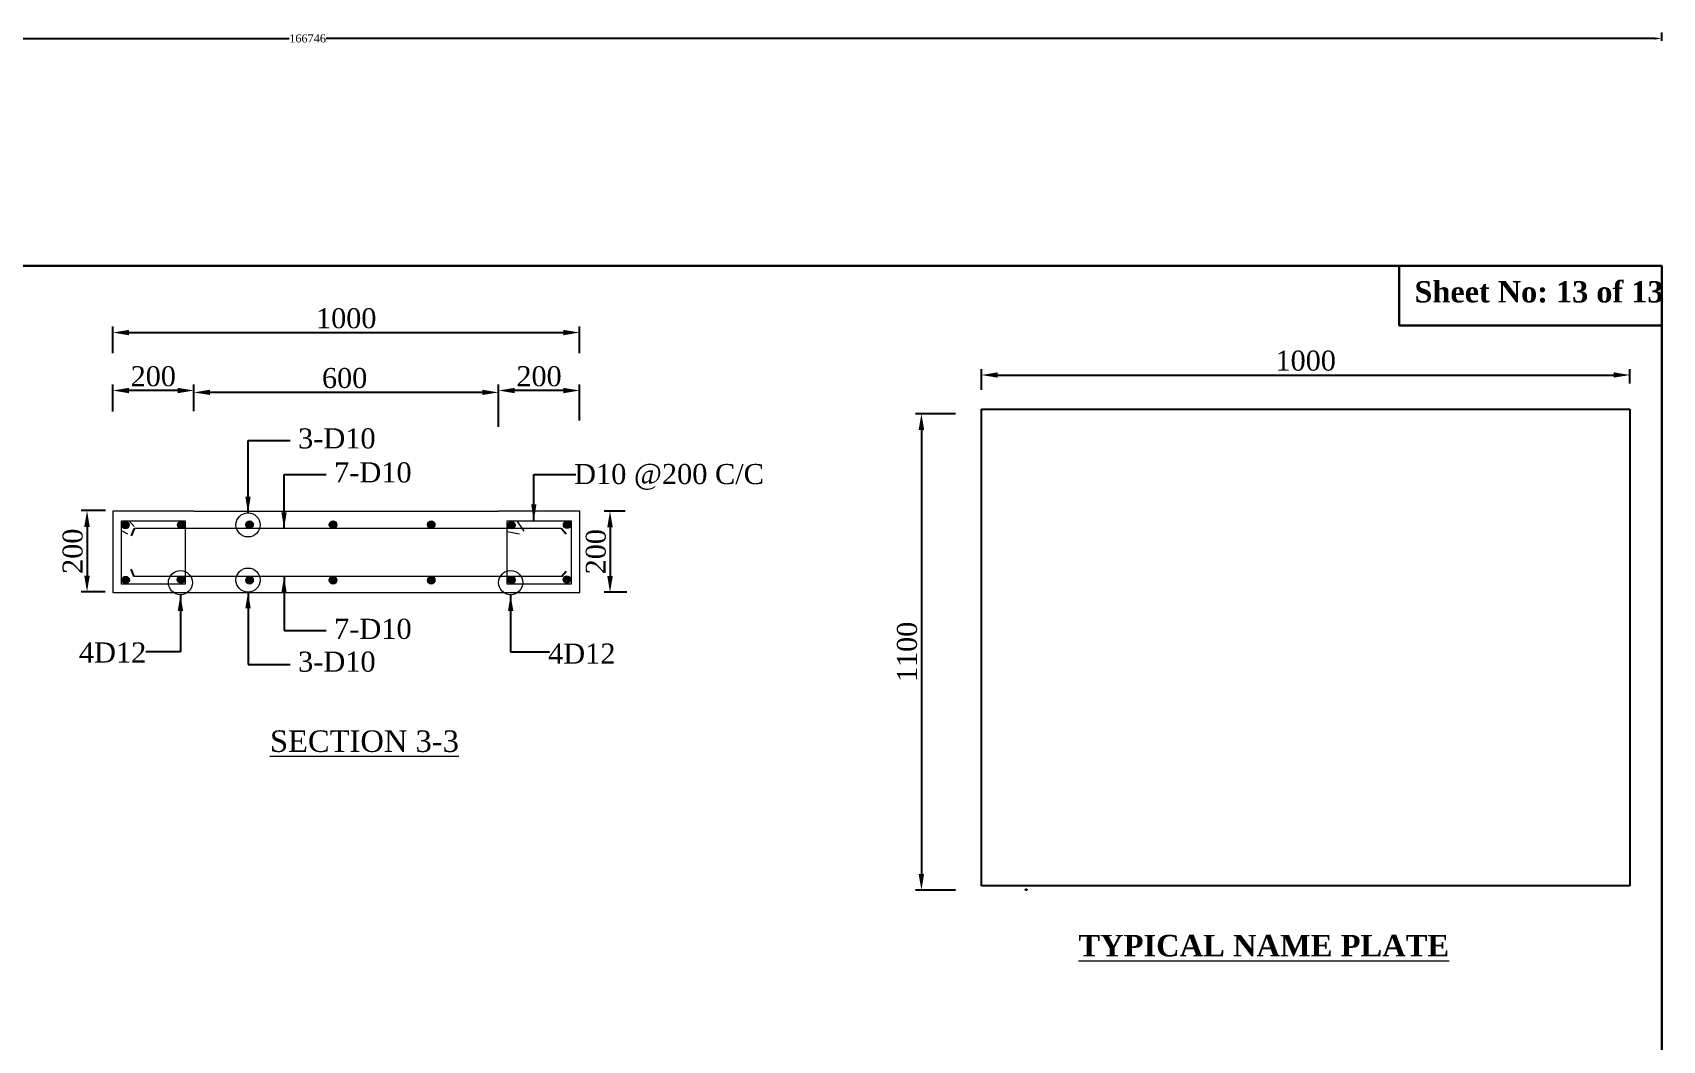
# Model space of a CAD drawing. Header units: metres. Extents: x -1354 to 3686, y -9962 to -7697.
# Drawn here: x 1720.9 to 1821.2, y -8981.1 to -8919.1 of the extents above; entities that cross this region are included whole.
import ezdxf

# ---------------------------------------------------------------- set-up
doc = ezdxf.new("R2010")
doc.units = ezdxf.units.M
doc.layers.add('Blocks', color=11, linetype='Continuous', lineweight=9)
doc.layers.add('LINE', color=7, linetype='Continuous')
doc.styles.get("Standard").update_dxf_attribs({"font": 'times.ttf'})
doc.dimstyles.get("Standard").update_dxf_attribs({"dimtxt": 0.5, "dimasz": 0.4075, "dimexe": 0.364, "dimexo": 0.219, "dimgap": 0.09, "dimtad": 0, "dimdec": 0, "dimlfac": 1000, "dimzin": 0, "dimdsep": 46, "dimtxsty": 'Standard', "dimcen": 0.09, "dimadec": 0, "dimazin": 0, "dimtfac": 1, "dimtdec": 0, "dimtofl": 0, "dimtmove": 0, "dimatfit": 3, "dimfxl": 1, "dimtolj": 1, "dimtzin": 0, "dimarcsym": 0})
picture_1 = doc.add_image_def('image3.png', size_in_pixel=(359, 227))
picture_2 = doc.add_image_def('image4.png', size_in_pixel=(340, 250))

# ---------------------------------------------------------------- blocks, each defined once
blk = doc.blocks.new('*D382')
at = {"layer": 'Blocks', "color": 0, "linetype": 'ByBlock', "lineweight": -2, "ltscale": 0.5}
for p, q in [((1725.8, -8942.41), (1725.8, -8940.76)), ((1729.8, -8941.12), (1726.8, -8941.12)), ((1730.8, -8942.4), (1730.8, -8940.76))]:
    blk.add_line(p, q, dxfattribs=at)
at = {"layer": 'Blocks', "color": 0, "linetype": 'ByBlock', "lineweight": -3, "ltscale": 0.5}
for points in [[(1726.8, -8940.96), (1726.8, -8941.29), (1725.8, -8941.12)], [(1729.8, -8940.96), (1729.8, -8941.29), (1730.8, -8941.12)]]:
    blk.add_solid(points, dxfattribs=at)
at = {"layer": 'Defpoints', "color": 0, "linetype": 'ByBlock', "lineweight": -3, "ltscale": 0.5}
for p in [(1725.8, -8941.12), (1725.8, -8942.63), (1730.8, -8942.61)]:
    blk.add_point(p, dxfattribs=at)
at = {"layer": 'Blocks', "color": 0, "linetype": 'ByBlock', "lineweight": 13, "ltscale": 0.5, "insert": (1728.3, -8940.25), "char_height": 1.23, "attachment_point": 5}
blk.add_mtext('\\A1;{\\fTimes New Roman|b0|i0|c0|p18;200}', dxfattribs=at)
blk = doc.blocks.new('*D383')
at = {"layer": 'Blocks', "color": 0, "linetype": 'ByBlock', "lineweight": -2, "ltscale": 0.5}
for p, q in [((1725.36, -8948.52), (1723.86, -8948.52)), ((1724.22, -8949.52), (1724.22, -8952.52)), ((1725.34, -8953.52), (1723.86, -8953.52))]:
    blk.add_line(p, q, dxfattribs=at)
at = {"layer": 'Blocks', "color": 0, "linetype": 'ByBlock', "lineweight": -3, "ltscale": 0.5}
for points in [[(1724.05, -8949.52), (1724.39, -8949.52), (1724.22, -8948.52)], [(1724.05, -8952.52), (1724.39, -8952.52), (1724.22, -8953.52)]]:
    blk.add_solid(points, dxfattribs=at)
at = {"layer": 'Defpoints', "color": 0, "linetype": 'ByBlock', "lineweight": -3, "ltscale": 0.5}
for p in [(1725.58, -8948.52), (1724.22, -8953.52), (1725.56, -8953.52)]:
    blk.add_point(p, dxfattribs=at)
at = {"layer": 'Blocks', "color": 0, "linetype": 'ByBlock', "lineweight": 13, "ltscale": 0.5, "insert": (1723.34, -8951.02), "char_height": 1.23, "attachment_point": 5, "rotation": 90}
blk.add_mtext('\\A1;{\\fTimes New Roman|b0|i0|c0|p18;200}', dxfattribs=at)
blk = doc.blocks.new('*D384')
at = {"layer": 'Blocks', "color": 0, "linetype": 'ByBlock', "lineweight": -2, "ltscale": 0.5}
for p, q in [((1749.55, -8943.35), (1749.55, -8940.76)), ((1753.55, -8941.12), (1750.55, -8941.12)), ((1754.55, -8942.97), (1754.55, -8940.76))]:
    blk.add_line(p, q, dxfattribs=at)
at = {"layer": 'Blocks', "color": 0, "linetype": 'ByBlock', "lineweight": -3, "ltscale": 0.5}
for points in [[(1750.55, -8940.96), (1750.55, -8941.29), (1749.55, -8941.12)], [(1753.55, -8940.96), (1753.55, -8941.29), (1754.55, -8941.12)]]:
    blk.add_solid(points, dxfattribs=at)
at = {"layer": 'Defpoints', "color": 0, "linetype": 'ByBlock', "lineweight": -3, "ltscale": 0.5}
for p in [(1749.55, -8941.12), (1754.55, -8943.19), (1749.55, -8943.57)]:
    blk.add_point(p, dxfattribs=at)
at = {"layer": 'Blocks', "color": 0, "linetype": 'ByBlock', "lineweight": 13, "ltscale": 0.5, "insert": (1752.05, -8940.25), "char_height": 1.23, "attachment_point": 5}
blk.add_mtext('\\A1;{\\fTimes New Roman|b0|i0|c0|p18;200}', dxfattribs=at)
blk = doc.blocks.new('*D385')
at = {"layer": 'Blocks', "color": 0, "linetype": 'ByBlock', "lineweight": -2, "ltscale": 0.5}
for p, q in [((1757.35, -8948.55), (1756.06, -8948.55)), ((1756.42, -8949.55), (1756.42, -8952.55)), ((1757.46, -8953.55), (1756.06, -8953.55))]:
    blk.add_line(p, q, dxfattribs=at)
at = {"layer": 'Blocks', "color": 0, "linetype": 'ByBlock', "lineweight": -3, "ltscale": 0.5}
for points in [[(1756.25, -8949.55), (1756.59, -8949.55), (1756.42, -8948.55)], [(1756.25, -8952.55), (1756.59, -8952.55), (1756.42, -8953.55)]]:
    blk.add_solid(points, dxfattribs=at)
at = {"layer": 'Defpoints', "color": 0, "linetype": 'ByBlock', "lineweight": -3, "ltscale": 0.5}
for p in [(1757.57, -8948.55), (1756.42, -8953.55), (1757.68, -8953.55)]:
    blk.add_point(p, dxfattribs=at)
at = {"layer": 'Blocks', "color": 0, "linetype": 'ByBlock', "lineweight": 13, "ltscale": 0.5, "insert": (1755.55, -8951.05), "char_height": 1.23, "attachment_point": 5, "rotation": 90}
blk.add_mtext('\\A1;{\\fTimes New Roman|b0|i0|c0|p18;200}', dxfattribs=at)
blk = doc.blocks.new('*D386')
at = {"layer": 'Blocks', "color": 0, "linetype": 'ByBlock', "lineweight": -2, "ltscale": 0.5}
for p, q in [((1730.8, -8942.4), (1730.8, -8940.87)), ((1748.55, -8941.24), (1731.8, -8941.24)), ((1749.55, -8943.14), (1749.55, -8940.87))]:
    blk.add_line(p, q, dxfattribs=at)
at = {"layer": 'Blocks', "color": 0, "linetype": 'ByBlock', "lineweight": -3, "ltscale": 0.5}
for points in [[(1731.8, -8941.07), (1731.8, -8941.4), (1730.8, -8941.24)], [(1748.55, -8941.07), (1748.55, -8941.4), (1749.55, -8941.24)]]:
    blk.add_solid(points, dxfattribs=at)
at = {"layer": 'Defpoints', "color": 0, "linetype": 'ByBlock', "lineweight": -3, "ltscale": 0.5}
for p in [(1730.8, -8941.24), (1730.8, -8942.61), (1749.55, -8943.35)]:
    blk.add_point(p, dxfattribs=at)
at = {"layer": 'Blocks', "color": 0, "linetype": 'ByBlock', "lineweight": 13, "ltscale": 0.5, "insert": (1740.08, -8940.36), "char_height": 1.23, "attachment_point": 5}
blk.add_mtext('\\A1;600', dxfattribs=at)
blk = doc.blocks.new('*D387')
at = {"layer": 'Blocks', "color": 0, "linetype": 'ByBlock', "lineweight": -2, "ltscale": 0.5}
for p, q in [((1777.68, -8942.55), (1775.23, -8942.55)), ((1775.59, -8943.55), (1775.59, -8970.89)), ((1777.68, -8971.89), (1775.23, -8971.89))]:
    blk.add_line(p, q, dxfattribs=at)
at = {"layer": 'Blocks', "color": 0, "linetype": 'ByBlock', "lineweight": -3, "ltscale": 0.5}
for points in [[(1775.42, -8943.55), (1775.76, -8943.55), (1775.59, -8942.55)], [(1775.42, -8970.89), (1775.76, -8970.89), (1775.59, -8971.89)]]:
    blk.add_solid(points, dxfattribs=at)
at = {"layer": 'Defpoints', "color": 0, "linetype": 'ByBlock', "lineweight": -3, "ltscale": 0.5}
for p in [(1777.9, -8942.55), (1775.59, -8971.89), (1777.9, -8971.89)]:
    blk.add_point(p, dxfattribs=at)
at = {"layer": 'Blocks', "color": 0, "linetype": 'ByBlock', "lineweight": 13, "ltscale": 0.5, "insert": (1774.71, -8957.22), "char_height": 1.23, "attachment_point": 5, "rotation": 90}
blk.add_mtext('\\A1;1100', dxfattribs=at)
blk = doc.blocks.new('*D396')
at = {"color": 0, "lineweight": -2, "ltscale": 0.5}
for p, q in [((1654.43, -8919.59), (1654.43, -8919.08)), ((1821.17, -8919.59), (1821.17, -8919.08)), ((1654.83, -8919.44), (1736.66, -8919.44)), ((1820.76, -8919.44), (1738.94, -8919.44))]:
    blk.add_line(p, q, dxfattribs=at)
at = {"color": 0, "linetype": 'Continuous', "lineweight": -3, "ltscale": 0.5}
for points in [[(1654.83, -8919.38), (1654.83, -8919.51), (1654.43, -8919.44)], [(1820.76, -8919.38), (1820.76, -8919.51), (1821.17, -8919.44)]]:
    blk.add_solid(points, dxfattribs=at)
at = {"layer": 'Defpoints', "color": 0, "linetype": 'Continuous', "lineweight": -3, "ltscale": 0.5}
for p in [(1821.17, -8919.44), (1654.43, -8933.45), (1821.17, -8933.45)]:
    blk.add_point(p, dxfattribs=at)
at = {"color": 0, "linetype": 'Continuous', "lineweight": -3, "ltscale": 0.5, "insert": (1737.8, -8919.44), "char_height": 0.5, "attachment_point": 5}
blk.add_mtext('\\A1;166746', dxfattribs=at)
blk = doc.blocks.new('*D243')
at = {"layer": 'Blocks', "color": 0, "linetype": 'ByBlock', "lineweight": -2, "ltscale": 0.5}
for p, q in [((1725.8, -8938.83), (1725.8, -8937.19)), ((1754.55, -8938.83), (1754.55, -8937.19)), ((1726.8, -8937.55), (1753.55, -8937.55))]:
    blk.add_line(p, q, dxfattribs=at)
at = {"layer": 'Blocks', "color": 0, "linetype": 'ByBlock', "lineweight": -3, "ltscale": 0.5}
for points in [[(1726.8, -8937.39), (1726.8, -8937.72), (1725.8, -8937.55)], [(1753.55, -8937.39), (1753.55, -8937.72), (1754.55, -8937.55)]]:
    blk.add_solid(points, dxfattribs=at)
at = {"layer": 'Defpoints', "color": 0, "linetype": 'ByBlock', "lineweight": -3, "ltscale": 0.5}
for p in [(1754.55, -8937.55), (1725.8, -8939.05), (1754.55, -8939.05)]:
    blk.add_point(p, dxfattribs=at)
at = {"layer": 'Blocks', "color": 0, "linetype": 'ByBlock', "lineweight": 13, "ltscale": 0.5, "insert": (1740.18, -8936.68), "char_height": 1.23, "attachment_point": 5}
blk.add_mtext('\\A1;1000', dxfattribs=at)
blk = doc.blocks.new('*D255')
at = {"layer": 'Blocks', "color": 0, "linetype": 'ByBlock', "lineweight": -2, "ltscale": 0.5}
for p, q in [((1725.8, -8942.41), (1725.8, -8940.76)), ((1729.8, -8941.12), (1726.8, -8941.12)), ((1730.8, -8942.4), (1730.8, -8940.76))]:
    blk.add_line(p, q, dxfattribs=at)
at = {"layer": 'Blocks', "color": 0, "linetype": 'ByBlock', "lineweight": -3, "ltscale": 0.5}
for points in [[(1726.8, -8940.96), (1726.8, -8941.29), (1725.8, -8941.12)], [(1729.8, -8940.96), (1729.8, -8941.29), (1730.8, -8941.12)]]:
    blk.add_solid(points, dxfattribs=at)
at = {"layer": 'Defpoints', "color": 0, "linetype": 'ByBlock', "lineweight": -3, "ltscale": 0.5}
for p in [(1725.8, -8941.12), (1725.8, -8942.63), (1730.8, -8942.61)]:
    blk.add_point(p, dxfattribs=at)
at = {"layer": 'Blocks', "color": 0, "linetype": 'ByBlock', "lineweight": 13, "ltscale": 0.5, "insert": (1728.3, -8940.25), "char_height": 1.23, "attachment_point": 5}
blk.add_mtext('\\A1;{\\fTimes New Roman|b0|i0|c0|p18;200}', dxfattribs=at)
blk = doc.blocks.new('*D256')
at = {"layer": 'Blocks', "color": 0, "linetype": 'ByBlock', "lineweight": -2, "ltscale": 0.5}
for p, q in [((1725.36, -8948.52), (1723.86, -8948.52)), ((1724.22, -8949.52), (1724.22, -8952.52)), ((1725.34, -8953.52), (1723.86, -8953.52))]:
    blk.add_line(p, q, dxfattribs=at)
at = {"layer": 'Blocks', "color": 0, "linetype": 'ByBlock', "lineweight": -3, "ltscale": 0.5}
for points in [[(1724.05, -8949.52), (1724.39, -8949.52), (1724.22, -8948.52)], [(1724.05, -8952.52), (1724.39, -8952.52), (1724.22, -8953.52)]]:
    blk.add_solid(points, dxfattribs=at)
at = {"layer": 'Defpoints', "color": 0, "linetype": 'ByBlock', "lineweight": -3, "ltscale": 0.5}
for p in [(1725.58, -8948.52), (1724.22, -8953.52), (1725.56, -8953.52)]:
    blk.add_point(p, dxfattribs=at)
at = {"layer": 'Blocks', "color": 0, "linetype": 'ByBlock', "lineweight": 13, "ltscale": 0.5, "insert": (1723.34, -8951.02), "char_height": 1.23, "attachment_point": 5, "rotation": 90}
blk.add_mtext('\\A1;{\\fTimes New Roman|b0|i0|c0|p18;200}', dxfattribs=at)
blk = doc.blocks.new('*D257')
at = {"layer": 'Blocks', "color": 0, "linetype": 'ByBlock', "lineweight": -2, "ltscale": 0.5}
for p, q in [((1749.55, -8943.35), (1749.55, -8940.76)), ((1753.55, -8941.12), (1750.55, -8941.12)), ((1754.55, -8942.97), (1754.55, -8940.76))]:
    blk.add_line(p, q, dxfattribs=at)
at = {"layer": 'Blocks', "color": 0, "linetype": 'ByBlock', "lineweight": -3, "ltscale": 0.5}
for points in [[(1750.55, -8940.96), (1750.55, -8941.29), (1749.55, -8941.12)], [(1753.55, -8940.96), (1753.55, -8941.29), (1754.55, -8941.12)]]:
    blk.add_solid(points, dxfattribs=at)
at = {"layer": 'Defpoints', "color": 0, "linetype": 'ByBlock', "lineweight": -3, "ltscale": 0.5}
for p in [(1749.55, -8941.12), (1754.55, -8943.19), (1749.55, -8943.57)]:
    blk.add_point(p, dxfattribs=at)
at = {"layer": 'Blocks', "color": 0, "linetype": 'ByBlock', "lineweight": 13, "ltscale": 0.5, "insert": (1752.05, -8940.25), "char_height": 1.23, "attachment_point": 5}
blk.add_mtext('\\A1;{\\fTimes New Roman|b0|i0|c0|p18;200}', dxfattribs=at)
blk = doc.blocks.new('*D258')
at = {"layer": 'Blocks', "color": 0, "linetype": 'ByBlock', "lineweight": -2, "ltscale": 0.5}
for p, q in [((1757.35, -8948.55), (1756.06, -8948.55)), ((1756.42, -8949.55), (1756.42, -8952.55)), ((1757.46, -8953.55), (1756.06, -8953.55))]:
    blk.add_line(p, q, dxfattribs=at)
at = {"layer": 'Blocks', "color": 0, "linetype": 'ByBlock', "lineweight": -3, "ltscale": 0.5}
for points in [[(1756.25, -8949.55), (1756.59, -8949.55), (1756.42, -8948.55)], [(1756.25, -8952.55), (1756.59, -8952.55), (1756.42, -8953.55)]]:
    blk.add_solid(points, dxfattribs=at)
at = {"layer": 'Defpoints', "color": 0, "linetype": 'ByBlock', "lineweight": -3, "ltscale": 0.5}
for p in [(1757.57, -8948.55), (1756.42, -8953.55), (1757.68, -8953.55)]:
    blk.add_point(p, dxfattribs=at)
at = {"layer": 'Blocks', "color": 0, "linetype": 'ByBlock', "lineweight": 13, "ltscale": 0.5, "insert": (1755.55, -8951.05), "char_height": 1.23, "attachment_point": 5, "rotation": 90}
blk.add_mtext('\\A1;{\\fTimes New Roman|b0|i0|c0|p18;200}', dxfattribs=at)
blk = doc.blocks.new('*D259')
at = {"layer": 'Blocks', "color": 0, "linetype": 'ByBlock', "lineweight": -2, "ltscale": 0.5}
for p, q in [((1730.8, -8942.4), (1730.8, -8940.87)), ((1748.55, -8941.24), (1731.8, -8941.24)), ((1749.55, -8943.14), (1749.55, -8940.87))]:
    blk.add_line(p, q, dxfattribs=at)
at = {"layer": 'Blocks', "color": 0, "linetype": 'ByBlock', "lineweight": -3, "ltscale": 0.5}
for points in [[(1731.8, -8941.07), (1731.8, -8941.4), (1730.8, -8941.24)], [(1748.55, -8941.07), (1748.55, -8941.4), (1749.55, -8941.24)]]:
    blk.add_solid(points, dxfattribs=at)
at = {"layer": 'Defpoints', "color": 0, "linetype": 'ByBlock', "lineweight": -3, "ltscale": 0.5}
for p in [(1730.8, -8941.24), (1730.8, -8942.61), (1749.55, -8943.35)]:
    blk.add_point(p, dxfattribs=at)
at = {"layer": 'Blocks', "color": 0, "linetype": 'ByBlock', "lineweight": 13, "ltscale": 0.5, "insert": (1740.08, -8940.36), "char_height": 1.23, "attachment_point": 5}
blk.add_mtext('\\A1;600', dxfattribs=at)
blk = doc.blocks.new('*D260')
at = {"layer": 'Blocks', "color": 0, "linetype": 'ByBlock', "lineweight": -2, "ltscale": 0.5}
for p, q in [((1777.68, -8942.55), (1775.23, -8942.55)), ((1775.59, -8943.55), (1775.59, -8970.89)), ((1777.68, -8971.89), (1775.23, -8971.89))]:
    blk.add_line(p, q, dxfattribs=at)
at = {"layer": 'Blocks', "color": 0, "linetype": 'ByBlock', "lineweight": -3, "ltscale": 0.5}
for points in [[(1775.42, -8943.55), (1775.76, -8943.55), (1775.59, -8942.55)], [(1775.42, -8970.89), (1775.76, -8970.89), (1775.59, -8971.89)]]:
    blk.add_solid(points, dxfattribs=at)
at = {"layer": 'Defpoints', "color": 0, "linetype": 'ByBlock', "lineweight": -3, "ltscale": 0.5}
for p in [(1777.9, -8942.55), (1775.59, -8971.89), (1777.9, -8971.89)]:
    blk.add_point(p, dxfattribs=at)
at = {"layer": 'Blocks', "color": 0, "linetype": 'ByBlock', "lineweight": 13, "ltscale": 0.5, "insert": (1774.71, -8957.22), "char_height": 1.23, "attachment_point": 5, "rotation": 90}
blk.add_mtext('\\A1;1100', dxfattribs=at)
blk = doc.blocks.new('*D265')
at = {"layer": 'Blocks', "color": 0, "linetype": 'ByBlock', "lineweight": -2, "ltscale": 0.5}
for p, q in [((1779.29, -8941.09), (1779.29, -8939.8)), ((1780.29, -8940.17), (1818.21, -8940.17)), ((1819.21, -8940.7), (1819.21, -8939.8))]:
    blk.add_line(p, q, dxfattribs=at)
at = {"layer": 'Blocks', "color": 0, "linetype": 'ByBlock', "lineweight": -3, "ltscale": 0.5}
for points in [[(1780.29, -8940), (1780.29, -8940.33), (1779.29, -8940.17)], [(1818.21, -8940), (1818.21, -8940.33), (1819.21, -8940.17)]]:
    blk.add_solid(points, dxfattribs=at)
at = {"layer": 'Defpoints', "color": 0, "linetype": 'ByBlock', "lineweight": -3, "ltscale": 0.5}
for p in [(1819.21, -8940.17), (1779.29, -8941.31), (1819.21, -8940.92)]:
    blk.add_point(p, dxfattribs=at)
at = {"layer": 'Blocks', "color": 0, "linetype": 'ByBlock', "lineweight": 13, "ltscale": 0.5, "insert": (1799.25, -8939.29), "char_height": 1.23, "attachment_point": 5}
blk.add_mtext('\\A1;1000', dxfattribs=at)
blk = doc.blocks.new('*D270')
at = {"color": 0, "lineweight": -2, "ltscale": 0.5}
for p, q in [((1654.43, -8919.59), (1654.43, -8919.08)), ((1821.17, -8919.59), (1821.17, -8919.08)), ((1654.83, -8919.44), (1736.66, -8919.44)), ((1820.76, -8919.44), (1738.94, -8919.44))]:
    blk.add_line(p, q, dxfattribs=at)
at = {"color": 0, "linetype": 'Continuous', "lineweight": -3, "ltscale": 0.5}
for points in [[(1654.83, -8919.38), (1654.83, -8919.51), (1654.43, -8919.44)], [(1820.76, -8919.38), (1820.76, -8919.51), (1821.17, -8919.44)]]:
    blk.add_solid(points, dxfattribs=at)
at = {"layer": 'Defpoints', "color": 0, "linetype": 'Continuous', "lineweight": -3, "ltscale": 0.5}
for p in [(1821.17, -8919.44), (1654.43, -8933.45), (1821.17, -8933.45)]:
    blk.add_point(p, dxfattribs=at)
at = {"color": 0, "linetype": 'Continuous', "lineweight": -3, "ltscale": 0.5, "insert": (1737.8, -8919.44), "char_height": 0.5, "attachment_point": 5}
blk.add_mtext('\\A1;166746', dxfattribs=at)
blk = doc.blocks.new('*D370')
at = {"layer": 'Blocks', "color": 0, "linetype": 'ByBlock', "lineweight": -2, "ltscale": 0.5}
for p, q in [((1725.8, -8938.83), (1725.8, -8937.19)), ((1754.55, -8938.83), (1754.55, -8937.19)), ((1726.8, -8937.55), (1753.55, -8937.55))]:
    blk.add_line(p, q, dxfattribs=at)
at = {"layer": 'Blocks', "color": 0, "linetype": 'ByBlock', "lineweight": -3, "ltscale": 0.5}
for points in [[(1726.8, -8937.39), (1726.8, -8937.72), (1725.8, -8937.55)], [(1753.55, -8937.39), (1753.55, -8937.72), (1754.55, -8937.55)]]:
    blk.add_solid(points, dxfattribs=at)
at = {"layer": 'Defpoints', "color": 0, "linetype": 'ByBlock', "lineweight": -3, "ltscale": 0.5}
for p in [(1754.55, -8937.55), (1725.8, -8939.05), (1754.55, -8939.05)]:
    blk.add_point(p, dxfattribs=at)
at = {"layer": 'Blocks', "color": 0, "linetype": 'ByBlock', "lineweight": 13, "ltscale": 0.5, "insert": (1740.18, -8936.68), "char_height": 1.23, "attachment_point": 5}
blk.add_mtext('\\A1;1000', dxfattribs=at)

msp = doc.modelspace()

# ---------------------------------------------------------------- hatches: boundary and pattern name
at = {"layer": 'Blocks', "linetype": 'ByBlock', "lineweight": 13, "ltscale": 0.5}
for points in [[(1726.36278, -8949.41116, 1.0000007715), (1726.821992, -8949.41116, 1)], [(1726.36278, -8949.41116, 1.0000007715), (1726.821992, -8949.41116, 1)], [(1729.795572, -8949.387291, 1.0000007715), (1730.254784, -8949.387291, 1)], [(1729.795572, -8949.387291, 1.0000007715), (1730.254784, -8949.387291, 1)], [(1734.000286, -8949.384509, 1.0000007715), (1734.459498, -8949.384509, 1)], [(1734.000286, -8949.384509, 1.0000007715), (1734.459498, -8949.384509, 1)], [(1739.137891, -8949.384509, 1.0000007715), (1739.597104, -8949.384509, 1)], [(1739.137891, -8949.384509, 1.0000007715), (1739.597104, -8949.384509, 1)], [(1745.18327, -8949.384509, 1.0000007715), (1745.642482, -8949.384509, 1)], [(1745.18327, -8949.384509, 1.0000007715), (1745.642482, -8949.384509, 1)], [(1750.11278, -8949.41116, 1.0000007715), (1750.571992, -8949.41116, 1)], [(1750.11278, -8949.41116, 1.0000007715), (1750.571992, -8949.41116, 1)], [(1753.545572, -8949.387291, 1.0000007715), (1754.004784, -8949.387291, 1)], [(1753.545572, -8949.387291, 1.0000007715), (1754.004784, -8949.387291, 1)], [(1726.370632, -8952.790884, 1.0000007715), (1726.829844, -8952.790884, 1)], [(1726.370632, -8952.790884, 1.0000007715), (1726.829844, -8952.790884, 1)], [(1729.779558, -8952.759062, 1.0000007715), (1730.23877, -8952.759062, 1)], [(1729.779558, -8952.759062, 1.0000007715), (1730.23877, -8952.759062, 1)], [(1734.000286, -8952.809907, -1.0000007715), (1734.459498, -8952.809907, -1)], [(1734.000286, -8952.809907, -1.0000007715), (1734.459498, -8952.809907, -1)], [(1739.137891, -8952.809907, -1.0000007715), (1739.597104, -8952.809907, -1)], [(1739.137891, -8952.809907, -1.0000007715), (1739.597104, -8952.809907, -1)], [(1745.18327, -8952.809907, -1.0000007715), (1745.642482, -8952.809907, -1)], [(1745.18327, -8952.809907, -1.0000007715), (1745.642482, -8952.809907, -1)], [(1750.120632, -8952.790884, 1.0000007715), (1750.579844, -8952.790884, 1)], [(1750.120632, -8952.790884, 1.0000007715), (1750.579844, -8952.790884, 1)], [(1753.529558, -8952.759062, 1.0000007715), (1753.98877, -8952.759062, 1)], [(1753.529558, -8952.759062, 1.0000007715), (1753.98877, -8952.759062, 1)]]:
    msp.add_hatch(color=0, dxfattribs=at).paths.add_polyline_path(points)

# ---------------------------------------------------------------- linework, layer by layer
at = {"color": 0, "linetype": 'Continuous', "lineweight": -3, "ltscale": 0.5}
for p, q in [((1727.130323, -8949.624996), (1726.933869, -8950.061502)), ((1727.130323, -8949.624996), (1726.933869, -8950.061502)), ((1753.423814, -8949.624996), (1753.725444, -8949.95398)), ((1753.423814, -8949.624996), (1753.725444, -8949.95398)), ((1727.130323, -8952.569421), (1726.933869, -8952.132915)), ((1727.130323, -8952.569421), (1726.933869, -8952.132915)), ((1753.423814, -8952.569421), (1753.725444, -8952.240436)), ((1753.423814, -8952.569421), (1753.725444, -8952.240436))]:
    msp.add_line(p, q, dxfattribs=at)
at = {"color": 7, "linetype": 'ByBlock', "lineweight": 30}
msp.add_lwpolyline([(1821.171863, -8933.44541), (1805.007056, -8933.44541), (1805.007056, -8937.108973), (1821.171863, -8937.108973)], close=True, dxfattribs=at)
msp.add_lwpolyline([(1821.171863, -8933.44541), (1805.007056, -8933.44541), (1805.007056, -8937.108973), (1821.171863, -8937.108973)], close=True, dxfattribs=at)
at = {"layer": 'Blocks', "color": 0, "linetype": 'ByBlock', "lineweight": 13, "ltscale": 0.5}
for p, q in [((1730.802435, -8948.552105), (1725.802435, -8948.552105)), ((1725.802435, -8948.552105), (1725.802435, -8953.552105)), ((1730.802435, -8948.552105), (1725.802435, -8948.552105)), ((1725.802435, -8948.552105), (1725.802435, -8953.552105)), ((1726.812448, -8949.137739), (1727.128967, -8949.493724)), ((1726.812448, -8949.137739), (1727.128967, -8949.493724)), ((1730.802435, -8948.552105), (1749.552435, -8948.552105)), ((1730.802435, -8948.552105), (1749.552435, -8948.552105)), ((1754.552435, -8948.552105), (1749.552435, -8948.552105)), ((1754.552435, -8948.552105), (1749.552435, -8948.552105)), ((1750.68928, -8949.137739), (1751.108401, -8949.777175)), ((1750.68928, -8949.137739), (1751.108401, -8949.777175)), ((1754.552435, -8953.552105), (1754.552435, -8948.552105)), ((1754.552435, -8953.552105), (1754.552435, -8948.552105)), ((1726.337638, -8949.740786), (1726.716914, -8949.93888)), ((1726.337638, -8949.740786), (1726.716914, -8949.93888)), ((1753.423814, -8949.624996), (1727.130323, -8949.624996)), ((1753.423814, -8949.624996), (1727.130323, -8949.624996)), ((1750.087638, -8949.800423), (1750.840622, -8949.939938)), ((1750.087638, -8949.800423), (1750.840622, -8949.939938)), ((1753.423814, -8952.569421), (1727.130323, -8952.569421)), ((1753.423814, -8952.569421), (1727.130323, -8952.569421)), ((1725.802435, -8953.552105), (1730.802435, -8953.552105)), ((1725.802435, -8953.552105), (1730.802435, -8953.552105)), ((1730.802435, -8953.552105), (1749.552435, -8953.552105)), ((1730.802435, -8953.552105), (1749.552435, -8953.552105)), ((1749.552435, -8953.552105), (1754.552435, -8953.552105)), ((1749.552435, -8953.552105), (1754.552435, -8953.552105))]:
    msp.add_line(p, q, dxfattribs=at)
for points in [[(1726.337638, -8949.137739), (1730.272617, -8949.137739), (1730.272617, -8953.056678), (1726.337638, -8953.056678)], [(1726.337638, -8949.137739), (1730.272617, -8949.137739), (1730.272617, -8953.056678), (1726.337638, -8953.056678)], [(1750.087638, -8949.137739), (1754.022617, -8949.137739), (1754.022617, -8953.056678), (1750.087638, -8953.056678)], [(1750.087638, -8949.137739), (1754.022617, -8949.137739), (1754.022617, -8953.056678), (1750.087638, -8953.056678)]]:
    msp.add_lwpolyline(points, close=True, dxfattribs=at)
msp.add_lwpolyline([(1726.716566, -8949.624996), (1726.460805, -8949.41805)], dxfattribs=at)
msp.add_lwpolyline([(1726.716566, -8949.624996), (1726.460805, -8949.41805)], dxfattribs=at)
for centre, radius in [((1726.592386, -8949.41116), 0.229606), ((1726.592386, -8949.41116), 0.229606), ((1730.025178, -8949.387291), 0.229606), ((1730.025178, -8949.387291), 0.229606), ((1734.132651, -8949.398856), 0.741293), ((1734.132651, -8949.398856), 0.741293), ((1734.229892, -8949.384509), 0.229606), ((1734.229892, -8949.384509), 0.229606), ((1739.367497, -8949.384509), 0.229606), ((1739.367497, -8949.384509), 0.229606), ((1745.412876, -8949.384509), 0.229606), ((1745.412876, -8949.384509), 0.229606), ((1750.342386, -8949.41116), 0.229606), ((1750.342386, -8949.41116), 0.229606), ((1753.775178, -8949.387291), 0.229606), ((1753.775178, -8949.387291), 0.229606), ((1729.97162, -8952.954395), 0.741293), ((1729.97162, -8952.954395), 0.741293), ((1734.132651, -8952.795561), 0.741293), ((1734.132651, -8952.795561), 0.741293), ((1750.301699, -8952.954395), 0.741293), ((1750.301699, -8952.954395), 0.741293), ((1726.600238, -8952.790884), 0.229606), ((1726.600238, -8952.790884), 0.229606), ((1730.009164, -8952.759062), 0.229606), ((1730.009164, -8952.759062), 0.229606), ((1734.229892, -8952.809907), 0.229606), ((1734.229892, -8952.809907), 0.229606), ((1739.367497, -8952.809907), 0.229606), ((1739.367497, -8952.809907), 0.229606), ((1745.412876, -8952.809907), 0.229606), ((1745.412876, -8952.809907), 0.229606), ((1750.350238, -8952.790884), 0.229606), ((1750.350238, -8952.790884), 0.229606), ((1753.759164, -8952.759062), 0.229606), ((1753.759164, -8952.759062), 0.229606)]:
    msp.add_circle(centre, radius, dxfattribs=at)
at = {"layer": 'LINE', "color": 1, "linetype": 'ByBlock', "lineweight": 30, "ltscale": 0.5}
msp.add_lwpolyline([(1654.42551, -9051.358903), (1654.42551, -8933.44541), (1821.171863, -8933.44541), (1821.171863, -9051.358903), (1654.42551, -9051.358903)], close=True, dxfattribs=at)
msp.add_lwpolyline([(1654.42551, -9051.358903), (1654.42551, -8933.44541), (1821.171863, -8933.44541), (1821.171863, -9051.358903), (1654.42551, -9051.358903)], close=True, dxfattribs=at)

# ---------------------------------------------------------------- texts
at = {"color": 7, "linetype": 'ByBlock', "lineweight": 30, "insert": (1805.949143, -8934.384678), "char_height": 1.3144403, "width": 70.27533172, "attachment_point": 1}
msp.add_mtext('{\\fTimes New Roman|b1|i0|c0|p18;Sheet No: 13 of 13}', dxfattribs=at)
at = {"layer": 'Blocks', "color": 0, "linetype": 'ByBlock', "lineweight": 13, "ltscale": 0.5}
for s, insert, char_height, width, attachment_point in [('3-D10', (1739.602107, -8944.706917), 1.2370505, 51.40917127, 8), ('3-D10', (1739.602107, -8944.706917), 1.2370505, 51.40917127, 8), ('7-D10', (1741.82043, -8946.801301), 1.2370505, 51.40917127, 8), ('7-D10', (1741.82043, -8946.801301), 1.2370505, 51.40917127, 8), ('D10 @200 C/C', (1760.05129, -8947.242784), 1.23705055, 51.40917127, 8), ('D10 @200 C/C', (1760.05129, -8947.242784), 1.23705055, 51.40917127, 8), ('7-D10', (1741.82043, -8956.43678), 1.2370505, 51.40917127, 8), ('7-D10', (1741.82043, -8956.43678), 1.2370505, 51.40917127, 8), ('4D12', (1725.795156, -8957.877855), 1.2370505, 51.40917127, 8), ('4D12', (1725.795156, -8957.877855), 1.2370505, 51.40917127, 8), ('3-D10', (1739.602107, -8958.456725), 1.2370505, 51.40917127, 8), ('3-D10', (1739.602107, -8958.456725), 1.2370505, 51.40917127, 8), ('4D12', (1754.680478, -8957.946138), 1.2370505, 51.40917127, 8), ('4D12', (1754.680478, -8957.946138), 1.2370505, 51.40917127, 8), ('{\\L\\C7;SECTION 3-3}', (1735.482832, -8962.05315), 1.32685953, 55.69635843, 1), ('{\\L\\C7;SECTION 3-3}', (1735.482832, -8962.05315), 1.32685953, 55.69635843, 1), ('{\\fTimes New Roman|b1|i0|c0|p18;\\LTYPICAL NAME PLATE}', (1785.254777, -8974.645643), 1.32685953, 55.69635843, 1), ('{\\fTimes New Roman|b1|i0|c0|p18;\\LTYPICAL NAME PLATE}', (1785.254777, -8974.645643), 1.32685953, 55.69635843, 1)]:
    msp.add_mtext(s, dxfattribs=dict(at, insert=insert, char_height=char_height, width=width, attachment_point=attachment_point))

# ---------------------------------------------------------------- dimensions: what is measured, and where the dimension line sits
at = {"color": 0, "linetype": 'Continuous', "lineweight": -3, "ltscale": 0.5}
for picture in ['*D396', '*D270']:
    dim = msp.add_linear_dim(base=(1821.171863, -8919.443278), p1=(1654.42551, -8933.44541), p2=(1821.171863, -8933.44541), dimstyle='Standard', override={"dimfxl": 0.15, "dimfxlon": 1}, dxfattribs=at)
    dim.commit()
    dim.dimension.update_dxf_attribs({"geometry": picture, "text_midpoint": (1737.798686, -8919.443278)})
at = {"layer": 'Blocks', "color": 0, "linetype": 'ByBlock', "lineweight": 13, "ltscale": 0.5}
for base, p1, p2, picture, middle in [((1754.552435, -8937.554203), (1725.802435, -8939.047851), (1754.552435, -8939.047851), '*D243', (1740.177435, -8936.678561)), ((1754.552435, -8937.554203), (1725.802435, -8939.047851), (1754.552435, -8939.047851), '*D370', (1740.177435, -8936.678561)), ((1819.213322, -8940.166271), (1779.29473, -8941.313508), (1819.213322, -8940.922211), '*D265', (1799.254026, -8939.29063))]:
    dim = msp.add_linear_dim(base=base, p1=p1, p2=p2, text='1000', dimstyle='Standard', override={"dimtxt": 1.23, "dimasz": 1, "dimgap": 0.25, "dimtad": 1, "dimazin": 1, "dimfxl": 700, "dimfxlon": 1}, dxfattribs=at)
    dim.commit()
    dim.dimension.update_dxf_attribs({"geometry": picture, "text_midpoint": middle})
for base, p1, p2, text, picture, middle in [((1725.802435, -8941.1245), (1730.802435, -8942.614294), (1725.802435, -8942.625842), '{\\fTimes New Roman|b0|i0|c0|p18;200}', '*D382', (1728.302435, -8941.1245)), ((1725.802435, -8941.1245), (1730.802435, -8942.614294), (1725.802435, -8942.625842), '{\\fTimes New Roman|b0|i0|c0|p18;200}', '*D255', (1728.302435, -8941.1245)), ((1730.802435, -8941.235291), (1749.552435, -8943.354177), (1730.802435, -8942.614294), '600', '*D386', (1740.084908, -8941.235291)), ((1730.802435, -8941.235291), (1749.552435, -8943.354177), (1730.802435, -8942.614294), '600', '*D259', (1740.084908, -8941.235291)), ((1749.552435, -8941.1245), (1754.552435, -8943.189221), (1749.552435, -8943.573177), '{\\fTimes New Roman|b0|i0|c0|p18;200}', '*D384', (1752.052435, -8941.1245)), ((1749.552435, -8941.1245), (1754.552435, -8943.189221), (1749.552435, -8943.573177), '{\\fTimes New Roman|b0|i0|c0|p18;200}', '*D257', (1752.052435, -8941.1245))]:
    dim = msp.add_linear_dim(base=base, p1=p1, p2=p2, text=text, dimstyle='Standard', override={"dimtxt": 1.23, "dimasz": 1, "dimgap": 0.25, "dimtad": 1, "dimazin": 1, "dimfxl": 700, "dimfxlon": 1}, dxfattribs=at)
    dim.commit()
    dim.dimension.update_dxf_attribs({"geometry": picture, "text_midpoint": middle, "dimtype": 160})
for picture in ['*D387', '*D260']:
    dim = msp.add_linear_dim(base=(1775.590018, -8971.892354), p1=(1777.899545, -8942.547702), p2=(1777.899545, -8971.892354), angle=90, text='1100', dimstyle='Standard', override={"dimtxt": 1.23, "dimasz": 1, "dimgap": 0.25, "dimtad": 1, "dimazin": 1, "dimfxl": 700, "dimfxlon": 1}, dxfattribs=at)
    dim.commit()
    dim.dimension.update_dxf_attribs({"geometry": picture, "text_midpoint": (1774.714377, -8957.220028)})
for base, p1, p2, picture, middle in [((1724.22034, -8953.524073), (1725.578268, -8948.524073), (1725.560562, -8953.524073), '*D383', (1724.22034, -8951.024073)), ((1724.22034, -8953.524073), (1725.578268, -8948.524073), (1725.560562, -8953.524073), '*D256', (1724.22034, -8951.024073)), ((1756.421024, -8953.552105), (1757.565042, -8948.552105), (1757.67669, -8953.552105), '*D385', (1756.421024, -8951.052105)), ((1756.421024, -8953.552105), (1757.565042, -8948.552105), (1757.67669, -8953.552105), '*D258', (1756.421024, -8951.052105))]:
    dim = msp.add_linear_dim(base=base, p1=p1, p2=p2, angle=90, text='{\\fTimes New Roman|b0|i0|c0|p18;200}', dimstyle='Standard', override={"dimtxt": 1.23, "dimasz": 1, "dimgap": 0.25, "dimtad": 1, "dimazin": 1, "dimfxl": 700, "dimfxlon": 1}, dxfattribs=at)
    dim.commit()
    dim.dimension.update_dxf_attribs({"geometry": picture, "text_midpoint": middle, "dimtype": 160})

# ---------------------------------------------------------------- pictures from other files: only their frames are drawn
at = {"color": 0, "linetype": 'Continuous', "lineweight": -3, "ltscale": 0.5}
image = msp.add_image(picture_2, insert=(1779.29473, -8971.621507), size_in_units=(39.908727, 29.344652), dxfattribs=at)
image.dxf.flags = 7
image = msp.add_image(picture_1, insert=(1781.999076, -8971.892354), size_in_units=(0.091726, 0.058), dxfattribs=at)
image.dxf.flags = 7

# ---------------------------------------------------------------- leaders
at = {"layer": 'Blocks', "color": 0, "linetype": 'ByBlock', "lineweight": 13, "ltscale": 0.5}
for points in [[(1734.132651, -8948.657563), (1734.132651, -8944.201461), (1736.724271, -8944.201461)], [(1734.132651, -8948.657563), (1734.132651, -8944.201461), (1736.724271, -8944.201461)], [(1736.350974, -8949.624996), (1736.350974, -8946.295846), (1738.942594, -8946.295846)], [(1736.350974, -8949.624996), (1736.350974, -8946.295846), (1738.942594, -8946.295846)], [(1751.726086, -8949.137739), (1751.726086, -8946.289273), (1754.317706, -8946.289273)], [(1751.726086, -8949.137739), (1751.726086, -8946.289273), (1754.317706, -8946.289273)], [(1736.350974, -8952.569421), (1736.350974, -8955.898571), (1738.942594, -8955.898571)], [(1736.350974, -8952.569421), (1736.350974, -8955.898571), (1738.942594, -8955.898571)], [(1729.97162, -8953.695688), (1729.97162, -8957.218978), (1727.837421, -8957.218978)], [(1729.97162, -8953.695688), (1729.97162, -8957.218978), (1727.837421, -8957.218978)], [(1734.132651, -8953.536853), (1734.132651, -8957.992955), (1736.724271, -8957.992955)], [(1734.132651, -8953.536853), (1734.132651, -8957.992955), (1736.724271, -8957.992955)], [(1750.301699, -8953.695688), (1750.301699, -8957.218978), (1752.684797, -8957.218978)], [(1750.301699, -8953.695688), (1750.301699, -8957.218978), (1752.684797, -8957.218978)]]:
    msp.add_leader(points, dimstyle='Standard', override={"dimtxt": 1.23, "dimasz": 1, "dimgap": 0.25, "dimtad": 1, "dimazin": 1, "dimfxl": 700, "dimfxlon": 1}, dxfattribs=at)

doc.saveas('drawing.dxf')
